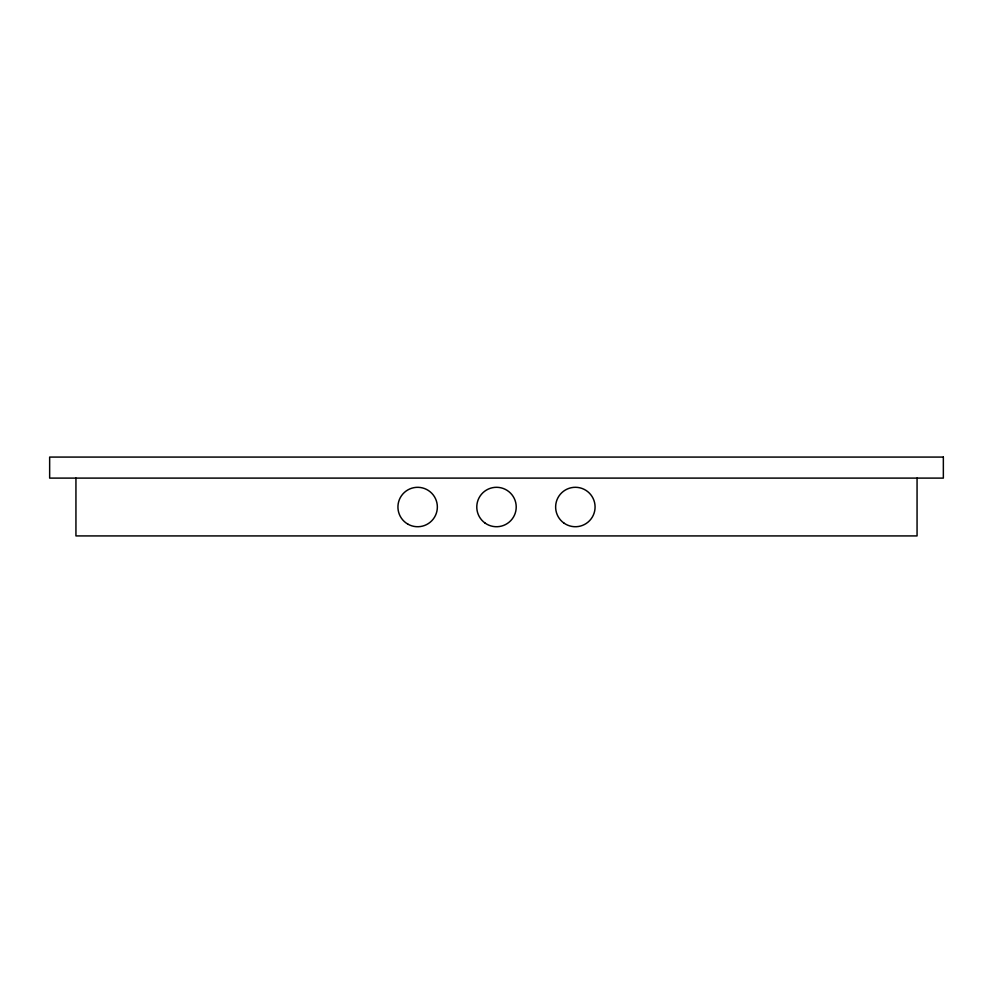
<?xml version="1.0" encoding="UTF-8"?>
<svg xmlns="http://www.w3.org/2000/svg" width="993" height="993" viewBox="0 0 993 993"><rect width="100%" height="100%" fill="white"/><g stroke="black" fill="none" stroke-linecap="round" stroke-linejoin="round"><path stroke-width="1.49" d="M917.06 478.105L917.06 535.922L75.94 535.922L75.94 478.105M943.35 457.078L49.65 457.078L49.65 478.105L943.35 478.105L943.35 457.078M485.018 523.038A19.711 19.711 0 0 0 516.124 508.95A19.711 19.711 0 0 0 488.37 489.053A19.711 19.711 0 0 0 485.018 523.038M563.875 523.038A19.711 19.711 0 0 0 594.981 508.95A19.711 19.711 0 0 0 567.214 489.053A19.711 19.711 0 0 0 563.875 523.038M407.788 524.093A19.711 19.711 0 0 0 437.354 507.013A19.711 19.711 0 0 0 407.788 489.946A19.711 19.711 0 0 0 407.788 524.093"/></g></svg>
